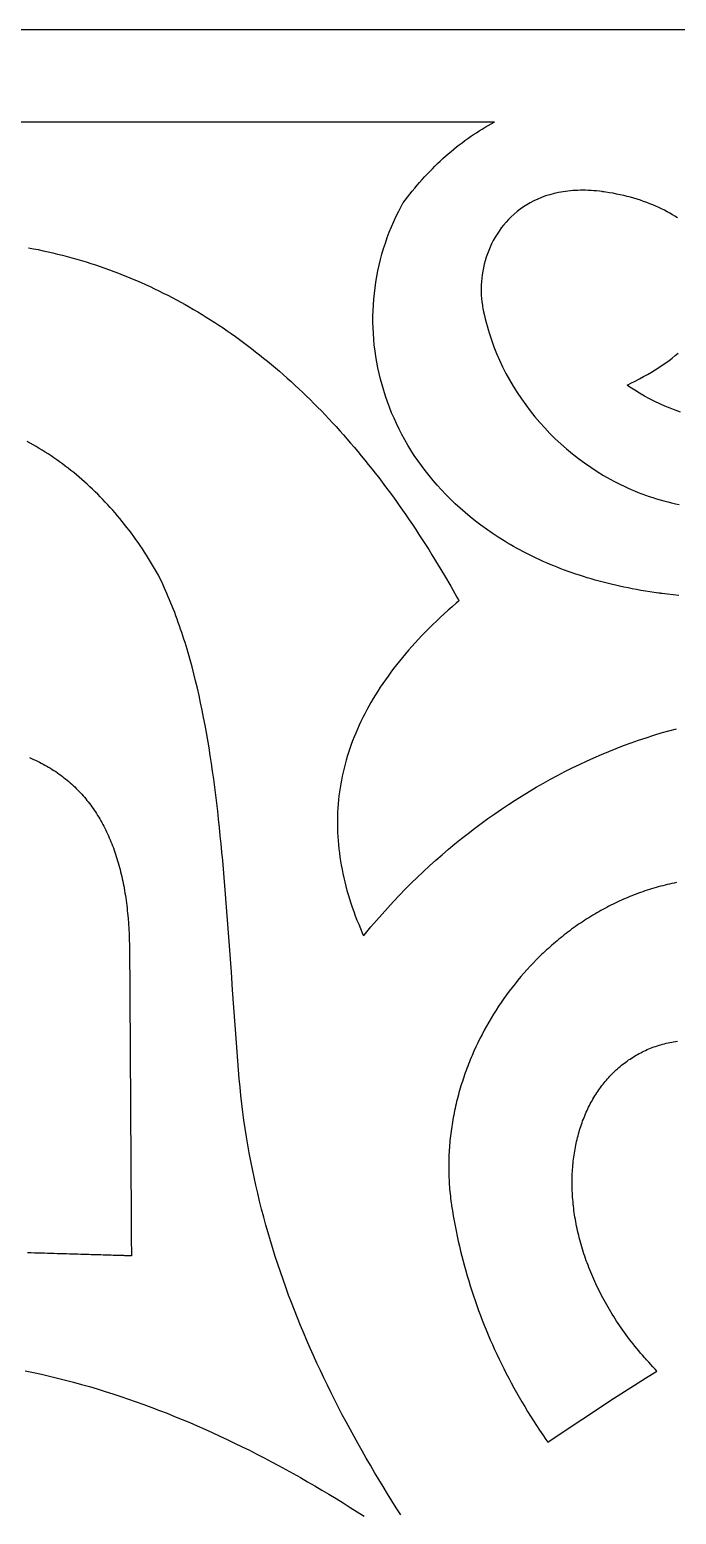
# Model space of a CAD drawing. Extents: x -275 to 275, y -935 to 935.
# Drawn here: x -98.8 to -63.8, y 739.7 to 820 of the extents above; entities that cross this region are included whole.
import ezdxf

# ---------------------------------------------------------------- set-up
doc = ezdxf.new("R2010")
doc.units = 0
doc.layers.add('LAYER_1', color=18, linetype='CONTINUOUS')
doc.layers.add('LAYER_2', color=4, linetype='CONTINUOUS')

msp = doc.modelspace()

# ---------------------------------------------------------------- linework, layer by layer
at = {"layer": 'LAYER_1'}
for points in [[(-73.615, 815), (-140.069, 815)], [(-63.651, 789.38), (-63.95, 789.413), (-64.25, 789.449), (-64.552, 789.487), (-64.628, 789.497), (-64.647, 789.5), (-64.652, 789.5), (-64.658, 789.501), (-64.674, 789.503), (-64.735, 789.511), (-64.978, 789.545), (-65.219, 789.581), (-65.458, 789.619), (-65.695, 789.658), (-65.93, 789.7), (-66.163, 789.743), (-66.395, 789.789), (-66.624, 789.836), (-66.851, 789.885), (-67.077, 789.936), (-67.3, 789.989), (-67.522, 790.043), (-67.741, 790.1), (-67.959, 790.158), (-68.174, 790.217), (-68.388, 790.279), (-68.6, 790.342), (-68.81, 790.407), (-69.017, 790.474), (-69.223, 790.542), (-69.427, 790.612), (-69.629, 790.684), (-69.829, 790.757), (-70.027, 790.832), (-70.224, 790.909), (-70.418, 790.987), (-70.61, 791.066), (-70.801, 791.147), (-70.989, 791.23), (-71.176, 791.314), (-71.36, 791.4), (-71.543, 791.487), (-71.724, 791.576), (-71.902, 791.666), (-72.079, 791.757), (-72.254, 791.85), (-72.427, 791.945), (-72.598, 792.04), (-72.767, 792.138), (-72.934, 792.236), (-73.1, 792.336), (-73.425, 792.539), (-73.742, 792.748), (-74.051, 792.962), (-74.353, 793.18), (-74.647, 793.404), (-74.933, 793.632), (-75.212, 793.865), (-75.483, 794.102), (-75.746, 794.343), (-76.002, 794.588), (-76.25, 794.838), (-76.491, 795.091), (-76.723, 795.348), (-76.949, 795.609), (-77.166, 795.873), (-77.376, 796.141), (-77.579, 796.412), (-77.774, 796.686), (-77.961, 796.963), (-78.141, 797.243), (-78.313, 797.525), (-78.477, 797.81), (-78.634, 798.098), (-78.784, 798.388), (-78.926, 798.681), (-79.06, 798.975), (-79.187, 799.271), (-79.306, 799.57), (-79.418, 799.87), (-79.522, 800.171), (-79.619, 800.474), (-79.709, 800.779), (-79.79, 801.084), (-79.865, 801.391), (-79.932, 801.699), (-79.991, 802.007), (-80.043, 802.316), (-80.088, 802.626), (-80.125, 802.936), (-80.154, 803.247), (-80.176, 803.558), (-80.191, 803.869), (-80.199, 804.179), (-80.199, 804.49), (-80.191, 804.8), (-80.176, 805.11), (-80.154, 805.419), (-80.124, 805.728), (-80.087, 806.036), (-80.043, 806.342), (-79.991, 806.648), (-79.932, 806.953), (-79.865, 807.256), (-79.792, 807.558), (-79.71, 807.858), (-79.622, 808.156), (-79.526, 808.453), (-79.423, 808.748), (-79.313, 809.04), (-79.195, 809.33), (-79.07, 809.618), (-78.937, 809.904), (-78.798, 810.187), (-78.651, 810.467), (-78.575, 810.606), (-78.555, 810.641), (-78.551, 810.649), (-78.549, 810.653), (-78.548, 810.654), (-78.544, 810.659), (-78.528, 810.681), (-78.464, 810.766), (-78.335, 810.934), (-78.205, 811.1), (-78.073, 811.263), (-77.941, 811.424), (-77.808, 811.582), (-77.673, 811.738), (-77.538, 811.891), (-77.401, 812.041), (-77.263, 812.19), (-77.125, 812.335), (-76.985, 812.478), (-76.844, 812.619), (-76.701, 812.757), (-76.558, 812.893), (-76.414, 813.026), (-76.269, 813.156), (-76.122, 813.284), (-75.975, 813.41), (-75.826, 813.533), (-75.677, 813.653), (-75.526, 813.771), (-75.375, 813.886), (-75.222, 813.999), (-75.068, 814.11), (-74.914, 814.217), (-74.758, 814.323), (-74.601, 814.425), (-74.443, 814.525), (-74.284, 814.623), (-74.125, 814.718), (-73.964, 814.81), (-73.802, 814.9), (-73.639, 814.988), (-73.615, 815)], [(-63.726, 809.813), (-63.86, 809.9), (-63.997, 809.985), (-64.138, 810.067), (-64.282, 810.148), (-64.429, 810.226), (-64.58, 810.302), (-64.734, 810.376), (-64.891, 810.447), (-65.052, 810.516), (-65.215, 810.583), (-65.381, 810.647), (-65.551, 810.709), (-65.724, 810.768), (-65.899, 810.824), (-66.078, 810.878), (-66.259, 810.93), (-66.443, 810.978), (-66.63, 811.024), (-66.82, 811.067), (-67.012, 811.108), (-67.207, 811.145), (-67.405, 811.179), (-67.605, 811.211), (-67.706, 811.225), (-67.731, 811.229), (-67.753, 811.232), (-67.792, 811.237), (-67.946, 811.256), (-68.098, 811.272), (-68.249, 811.285), (-68.397, 811.296), (-68.544, 811.303), (-68.688, 811.308), (-68.831, 811.31), (-68.971, 811.309), (-69.11, 811.306), (-69.247, 811.3), (-69.382, 811.291), (-69.515, 811.28), (-69.646, 811.266), (-69.902, 811.232), (-70.151, 811.188), (-70.392, 811.134), (-70.626, 811.072), (-70.853, 811.001), (-71.071, 810.921), (-71.283, 810.834), (-71.487, 810.738), (-71.684, 810.636), (-71.873, 810.526), (-72.055, 810.41), (-72.23, 810.286), (-72.397, 810.157), (-72.558, 810.022), (-72.711, 809.881), (-72.857, 809.735), (-72.997, 809.584), (-73.129, 809.429), (-73.254, 809.269), (-73.372, 809.105), (-73.483, 808.937), (-73.587, 808.766), (-73.685, 808.591), (-73.775, 808.414), (-73.859, 808.234), (-73.936, 808.052), (-74.006, 807.869), (-74.07, 807.683), (-74.127, 807.496), (-74.177, 807.309), (-74.221, 807.12), (-74.258, 806.932), (-74.289, 806.743), (-74.313, 806.554), (-74.331, 806.366), (-74.342, 806.179), (-74.347, 805.993), (-74.345, 805.809), (-74.337, 805.626), (-74.323, 805.445), (-74.303, 805.267), (-74.277, 805.092), (-74.275, 805.081), (-74.274, 805.075), (-74.272, 805.064), (-74.263, 805.016), (-74.245, 804.919), (-74.208, 804.728), (-74.167, 804.536), (-74.122, 804.346), (-74.075, 804.155), (-74.024, 803.966), (-73.971, 803.777), (-73.914, 803.589), (-73.791, 803.214), (-73.656, 802.843), (-73.51, 802.476), (-73.351, 802.112), (-73.181, 801.752), (-73, 801.397), (-72.808, 801.046), (-72.605, 800.701), (-72.392, 800.361), (-72.168, 800.026), (-71.934, 799.697), (-71.69, 799.374), (-71.437, 799.058), (-71.174, 798.749), (-70.901, 798.447), (-70.62, 798.152), (-70.33, 797.864), (-70.031, 797.585), (-69.723, 797.314), (-69.408, 797.052), (-69.084, 796.798), (-68.753, 796.554), (-68.414, 796.319), (-68.067, 796.093), (-67.714, 795.878), (-67.353, 795.673), (-67.17, 795.575), (-66.986, 795.479), (-66.8, 795.386), (-66.612, 795.296), (-66.423, 795.209), (-66.232, 795.124), (-66.04, 795.042), (-65.846, 794.964), (-65.651, 794.888), (-65.455, 794.815), (-65.256, 794.745), (-65.057, 794.679), (-64.856, 794.615), (-64.654, 794.555), (-64.451, 794.497), (-64.246, 794.443), (-64.04, 794.393), (-63.833, 794.345), (-63.624, 794.301)], [(-98.84, 808.202), (-98.575, 808.15), (-98.311, 808.097), (-98.047, 808.041), (-97.785, 807.982), (-97.524, 807.922), (-97.264, 807.858), (-97.005, 807.793), (-96.746, 807.725), (-96.489, 807.654), (-96.233, 807.582), (-95.977, 807.507), (-95.723, 807.429), (-95.47, 807.349), (-95.217, 807.267), (-94.966, 807.182), (-94.715, 807.095), (-94.466, 807.006), (-94.217, 806.914), (-93.97, 806.82), (-93.723, 806.723), (-93.477, 806.625), (-93.232, 806.523), (-92.989, 806.42), (-92.746, 806.314), (-92.504, 806.206), (-92.263, 806.095), (-92.023, 805.982), (-91.784, 805.867), (-91.546, 805.749), (-91.309, 805.629), (-91.073, 805.507), (-90.837, 805.382), (-90.603, 805.256), (-90.37, 805.126), (-90.138, 804.995), (-89.906, 804.861), (-89.676, 804.725), (-89.446, 804.586), (-89.217, 804.445), (-88.99, 804.302), (-88.763, 804.157), (-88.537, 804.009), (-88.312, 803.859), (-88.089, 803.706), (-87.866, 803.552), (-87.643, 803.395), (-87.422, 803.236), (-87.202, 803.074), (-86.983, 802.91), (-86.765, 802.744), (-86.547, 802.576), (-86.331, 802.405), (-86.115, 802.232), (-85.901, 802.057), (-85.687, 801.88), (-85.474, 801.7), (-85.262, 801.518), (-85.051, 801.334), (-84.841, 801.147), (-84.632, 800.958), (-84.424, 800.767), (-84.217, 800.574), (-84.01, 800.379), (-83.805, 800.181), (-83.601, 799.981), (-83.397, 799.779), (-83.194, 799.574), (-82.992, 799.367), (-82.792, 799.158), (-82.592, 798.947), (-82.393, 798.734), (-82.194, 798.518), (-81.997, 798.3), (-81.801, 798.08), (-81.605, 797.858), (-81.411, 797.633), (-81.217, 797.406), (-81.025, 797.178), (-80.833, 796.946), (-80.642, 796.713), (-80.452, 796.477), (-80.263, 796.24), (-80.074, 796), (-79.887, 795.758), (-79.701, 795.513), (-79.515, 795.267), (-79.33, 795.018), (-79.146, 794.767), (-78.964, 794.514), (-78.782, 794.259), (-78.6, 794.001), (-78.42, 793.741), (-78.241, 793.48), (-78.062, 793.216), (-77.885, 792.95), (-77.708, 792.681), (-77.532, 792.411), (-77.357, 792.138), (-77.183, 791.863), (-77.01, 791.586), (-76.666, 791.026), (-76.326, 790.457), (-75.989, 789.88), (-75.656, 789.294), (-75.573, 789.146), (-75.552, 789.109), (-75.547, 789.1), (-75.546, 789.096), (-75.548, 789.095), (-75.555, 789.089), (-75.583, 789.065), (-75.695, 788.968), (-75.916, 788.776), (-76.133, 788.582), (-76.347, 788.389), (-76.556, 788.195), (-76.762, 788), (-76.964, 787.805), (-77.162, 787.609), (-77.356, 787.413), (-77.546, 787.217), (-77.733, 787.02), (-77.915, 786.822), (-78.094, 786.624), (-78.268, 786.426), (-78.439, 786.227), (-78.606, 786.027), (-78.769, 785.827), (-78.929, 785.627), (-79.084, 785.426), (-79.235, 785.225), (-79.383, 785.023), (-79.527, 784.821), (-79.667, 784.618), (-79.803, 784.415), (-79.935, 784.211), (-80.063, 784.007), (-80.187, 783.803), (-80.308, 783.598), (-80.425, 783.392), (-80.537, 783.186), (-80.646, 782.979), (-80.751, 782.772), (-80.852, 782.565), (-80.95, 782.357), (-81.043, 782.149), (-81.133, 781.94), (-81.218, 781.73), (-81.3, 781.521), (-81.378, 781.31), (-81.452, 781.1), (-81.522, 780.888), (-81.588, 780.677), (-81.651, 780.464), (-81.709, 780.252), (-81.764, 780.039), (-81.815, 779.825), (-81.862, 779.611), (-81.905, 779.396), (-81.944, 779.181), (-81.979, 778.966), (-82.011, 778.75), (-82.038, 778.533), (-82.062, 778.316), (-82.082, 778.099), (-82.098, 777.881), (-82.11, 777.663), (-82.118, 777.444), (-82.122, 777.224), (-82.123, 777.005), (-82.12, 776.784), (-82.112, 776.564), (-82.101, 776.342), (-82.086, 776.121), (-82.067, 775.899), (-82.044, 775.676), (-82.018, 775.453), (-81.987, 775.229), (-81.953, 775.005), (-81.915, 774.781), (-81.872, 774.556), (-81.826, 774.33), (-81.777, 774.104), (-81.723, 773.878), (-81.665, 773.651), (-81.604, 773.423), (-81.538, 773.195), (-81.469, 772.967), (-81.396, 772.738), (-81.319, 772.509), (-81.238, 772.279), (-81.153, 772.049), (-81.065, 771.818), (-80.972, 771.587), (-80.876, 771.355), (-80.776, 771.123), (-80.724, 771.007), (-80.711, 770.978), (-80.708, 770.971), (-80.707, 770.969), (-80.705, 770.97), (-80.701, 770.976), (-80.682, 770.998), (-80.609, 771.088), (-80.313, 771.444), (-80.012, 771.795), (-79.707, 772.142), (-79.399, 772.485), (-79.086, 772.823), (-78.77, 773.156), (-78.45, 773.485), (-78.126, 773.809), (-77.798, 774.128), (-77.467, 774.442), (-77.132, 774.752), (-76.794, 775.056), (-76.453, 775.356), (-76.108, 775.65), (-75.76, 775.94), (-75.409, 776.225), (-75.055, 776.504), (-74.698, 776.778), (-74.338, 777.047), (-73.975, 777.311), (-73.609, 777.569), (-73.241, 777.822), (-72.87, 778.07), (-72.496, 778.312), (-72.12, 778.549), (-71.742, 778.78), (-71.361, 779.005), (-70.978, 779.225), (-70.592, 779.44), (-70.205, 779.648), (-69.815, 779.851), (-69.424, 780.048), (-69.03, 780.239), (-68.635, 780.424), (-68.238, 780.603), (-67.839, 780.776), (-67.438, 780.944), (-67.036, 781.105), (-66.633, 781.26), (-66.228, 781.408), (-65.822, 781.551), (-65.414, 781.687), (-65.005, 781.817), (-64.595, 781.941), (-64.184, 782.058), (-63.772, 782.169)], [(-63.559, 799.31), (-63.839, 799.406), (-64.119, 799.51), (-64.397, 799.624), (-64.674, 799.746), (-64.95, 799.877), (-65.224, 800.017), (-65.496, 800.165), (-65.766, 800.322), (-66.034, 800.487), (-66.3, 800.66), (-66.431, 800.75), (-66.448, 800.762), (-66.45, 800.763), (-66.447, 800.765), (-66.439, 800.768), (-66.424, 800.776), (-66.363, 800.805), (-66.243, 800.865), (-66.007, 800.984), (-65.778, 801.105), (-65.555, 801.226), (-65.339, 801.349), (-65.13, 801.472), (-64.926, 801.597), (-64.73, 801.722), (-64.539, 801.849), (-64.355, 801.976), (-64.177, 802.104), (-64.006, 802.232), (-63.84, 802.362), (-63.681, 802.492)], [(-78.699, 739.633), (-78.941, 740.013), (-79.18, 740.394), (-79.417, 740.776), (-79.652, 741.159), (-79.884, 741.543), (-80.114, 741.928), (-80.341, 742.315), (-80.566, 742.702), (-80.788, 743.091), (-81.008, 743.481), (-81.224, 743.872), (-81.438, 744.264), (-81.649, 744.657), (-81.858, 745.051), (-82.063, 745.447), (-82.265, 745.844), (-82.465, 746.241), (-82.661, 746.641), (-82.854, 747.041), (-83.044, 747.443), (-83.231, 747.845), (-83.415, 748.249), (-83.595, 748.655), (-83.772, 749.061), (-83.946, 749.469), (-84.116, 749.878), (-84.283, 750.288), (-84.446, 750.7), (-84.605, 751.113), (-84.761, 751.527), (-84.914, 751.943), (-85.062, 752.359), (-85.207, 752.778), (-85.348, 753.197), (-85.485, 753.618), (-85.618, 754.04), (-85.748, 754.463), (-85.873, 754.888), (-85.994, 755.314), (-86.111, 755.742), (-86.224, 756.171), (-86.333, 756.601), (-86.438, 757.033), (-86.538, 757.466), (-86.634, 757.901), (-86.726, 758.337), (-86.813, 758.774), (-86.896, 759.213), (-86.974, 759.653), (-87.047, 760.095), (-87.116, 760.538), (-87.181, 760.983), (-87.24, 761.429), (-87.295, 761.877), (-87.345, 762.326), (-87.391, 762.776), (-87.431, 763.228), (-87.51, 764.199), (-87.585, 765.166), (-87.657, 766.131), (-87.727, 767.091), (-87.795, 768.048), (-87.862, 768.999), (-87.895, 769.473), (-87.929, 769.946), (-87.963, 770.417), (-87.997, 770.886), (-88.031, 771.354), (-88.066, 771.821), (-88.101, 772.285), (-88.137, 772.748), (-88.174, 773.21), (-88.211, 773.669), (-88.25, 774.126), (-88.289, 774.582), (-88.33, 775.035), (-88.372, 775.486), (-88.415, 775.936), (-88.46, 776.383), (-88.506, 776.827), (-88.554, 777.27), (-88.603, 777.709), (-88.654, 778.147), (-88.707, 778.582), (-88.762, 779.014), (-88.819, 779.444), (-88.879, 779.871), (-88.94, 780.295), (-89.004, 780.716), (-89.071, 781.135), (-89.14, 781.55), (-89.211, 781.963), (-89.286, 782.372), (-89.363, 782.778), (-89.443, 783.181), (-89.526, 783.581), (-89.613, 783.978), (-89.702, 784.371), (-89.795, 784.76), (-89.891, 785.146), (-89.991, 785.529), (-90.094, 785.908), (-90.147, 786.096), (-90.201, 786.283), (-90.256, 786.47), (-90.312, 786.655), (-90.369, 786.839), (-90.427, 787.023), (-90.486, 787.205), (-90.546, 787.386), (-90.607, 787.567), (-90.669, 787.746), (-90.732, 787.925), (-90.796, 788.102), (-90.861, 788.279), (-90.927, 788.454), (-90.994, 788.628), (-91.063, 788.802), (-91.132, 788.974), (-91.203, 789.145), (-91.275, 789.316), (-91.348, 789.485), (-91.422, 789.653), (-91.497, 789.82), (-91.574, 789.986), (-91.651, 790.15), (-91.73, 790.314), (-91.81, 790.477), (-91.914, 790.661), (-92.019, 790.844), (-92.125, 791.026), (-92.233, 791.206), (-92.342, 791.384), (-92.453, 791.56), (-92.566, 791.735), (-92.679, 791.908), (-92.795, 792.079), (-92.911, 792.249), (-93.029, 792.416), (-93.148, 792.583), (-93.269, 792.747), (-93.391, 792.91), (-93.515, 793.07), (-93.64, 793.23), (-93.766, 793.387), (-93.893, 793.542), (-94.022, 793.696), (-94.152, 793.848), (-94.283, 793.998), (-94.415, 794.147), (-94.549, 794.293), (-94.684, 794.438), (-94.82, 794.581), (-94.958, 794.722), (-95.096, 794.861), (-95.236, 794.999), (-95.377, 795.134), (-95.519, 795.268), (-95.663, 795.4), (-95.807, 795.53), (-95.953, 795.657), (-96.099, 795.784), (-96.247, 795.908), (-96.396, 796.03), (-96.546, 796.15), (-96.696, 796.269), (-96.848, 796.385), (-97.001, 796.5), (-97.155, 796.612), (-97.31, 796.723), (-97.466, 796.831), (-97.623, 796.938), (-97.781, 797.043), (-97.94, 797.145), (-98.1, 797.246), (-98.261, 797.345), (-98.423, 797.441), (-98.585, 797.536), (-98.749, 797.629), (-98.913, 797.719)], [(-98.784, 780.608), (-98.675, 780.561), (-98.568, 780.513), (-98.462, 780.464), (-98.356, 780.414), (-98.252, 780.362), (-98.15, 780.31), (-98.048, 780.256), (-97.948, 780.201), (-97.849, 780.145), (-97.751, 780.088), (-97.654, 780.03), (-97.558, 779.97), (-97.464, 779.91), (-97.37, 779.848), (-97.278, 779.785), (-97.187, 779.721), (-97.098, 779.656), (-97.009, 779.59), (-96.922, 779.522), (-96.835, 779.454), (-96.75, 779.384), (-96.666, 779.314), (-96.583, 779.242), (-96.501, 779.169), (-96.421, 779.095), (-96.341, 779.02), (-96.263, 778.943), (-96.186, 778.866), (-96.11, 778.787), (-96.035, 778.708), (-95.961, 778.627), (-95.888, 778.546), (-95.816, 778.463), (-95.746, 778.379), (-95.676, 778.294), (-95.608, 778.208), (-95.541, 778.121), (-95.475, 778.033), (-95.41, 777.944), (-95.346, 777.853), (-95.283, 777.762), (-95.221, 777.67), (-95.16, 777.576), (-95.101, 777.482), (-95.042, 777.386), (-94.985, 777.29), (-94.928, 777.192), (-94.873, 777.094), (-94.819, 776.994), (-94.765, 776.893), (-94.713, 776.792), (-94.662, 776.689), (-94.612, 776.585), (-94.563, 776.48), (-94.515, 776.375), (-94.468, 776.268), (-94.422, 776.16), (-94.377, 776.051), (-94.333, 775.942), (-94.29, 775.831), (-94.248, 775.719), (-94.208, 775.606), (-94.168, 775.493), (-94.129, 775.378), (-94.091, 775.262), (-94.054, 775.146), (-94.019, 775.028), (-93.984, 774.909), (-93.95, 774.79), (-93.917, 774.669), (-93.886, 774.548), (-93.855, 774.425), (-93.825, 774.302), (-93.796, 774.177), (-93.768, 774.052), (-93.741, 773.926), (-93.715, 773.798), (-93.69, 773.67), (-93.666, 773.541), (-93.643, 773.411), (-93.621, 773.28), (-93.6, 773.148), (-93.58, 773.015), (-93.561, 772.882), (-93.543, 772.747), (-93.525, 772.611), (-93.509, 772.475), (-93.493, 772.337), (-93.479, 772.199), (-93.452, 771.92), (-93.43, 771.637), (-93.411, 771.35), (-93.396, 771.06), (-93.384, 770.767), (-93.376, 770.47), (-93.371, 770.169), (-93.371, 770.169), (-93.371, 770.166), (-93.371, 770.163), (-93.371, 770.157), (-93.371, 770.151), (-93.371, 770.143), (-93.371, 770.133), (-93.371, 770.122), (-93.371, 770.11), (-93.371, 770.096), (-93.371, 770.08), (-93.371, 770.064), (-93.371, 770.046), (-93.371, 770.026), (-93.37, 770.006), (-93.37, 769.984), (-93.37, 769.96), (-93.37, 769.936), (-93.37, 769.883), (-93.369, 769.824), (-93.369, 769.761), (-93.369, 769.693), (-93.368, 769.62), (-93.368, 769.542), (-93.367, 769.459), (-93.367, 769.372), (-93.366, 769.281), (-93.366, 769.185), (-93.365, 769.085), (-93.364, 768.981), (-93.364, 768.873), (-93.363, 768.761), (-93.362, 768.644), (-93.362, 768.525), (-93.361, 768.401), (-93.36, 768.274), (-93.359, 768.143), (-93.358, 768.009), (-93.358, 767.872), (-93.357, 767.731), (-93.356, 767.587), (-93.355, 767.441), (-93.354, 767.291), (-93.353, 767.139), (-93.352, 766.983), (-93.351, 766.825), (-93.35, 766.665), (-93.349, 766.502), (-93.348, 766.337), (-93.347, 766.169), (-93.346, 766), (-93.345, 765.828), (-93.344, 765.654), (-93.343, 765.478), (-93.342, 765.301), (-93.341, 765.122), (-93.34, 764.941), (-93.339, 764.759), (-93.338, 764.575), (-93.336, 764.204), (-93.333, 763.828), (-93.331, 763.448), (-93.329, 763.066), (-93.326, 762.681), (-93.322, 761.907), (-93.317, 761.134), (-93.315, 760.749), (-93.313, 760.366), (-93.31, 759.987), (-93.308, 759.611), (-93.306, 759.24), (-93.305, 759.056), (-93.304, 758.874), (-93.303, 758.693), (-93.301, 758.514), (-93.3, 758.336), (-93.299, 758.161), (-93.298, 757.987), (-93.297, 757.815), (-93.296, 757.645), (-93.295, 757.478), (-93.294, 757.313), (-93.293, 757.15), (-93.292, 756.989), (-93.291, 756.831), (-93.29, 756.676), (-93.29, 756.524), (-93.289, 756.374), (-93.288, 756.227), (-93.287, 756.083), (-93.286, 755.943), (-93.285, 755.806), (-93.284, 755.671), (-93.284, 755.541), (-93.283, 755.414), (-93.282, 755.29), (-93.281, 755.17), (-93.281, 755.054), (-93.28, 754.942), (-93.279, 754.834), (-93.279, 754.729), (-93.278, 754.629), (-93.278, 754.534), (-93.277, 754.442), (-93.277, 754.355), (-93.276, 754.273), (-93.276, 754.195), (-93.275, 754.122), (-93.275, 754.054), (-93.274, 753.99), (-93.274, 753.932), (-93.274, 753.879), (-93.274, 753.854), (-93.273, 753.831), (-93.273, 753.809), (-93.273, 753.788), (-93.273, 753.769), (-93.273, 753.751), (-93.273, 753.734), (-93.273, 753.719), (-93.273, 753.705), (-93.273, 753.693), (-93.272, 753.682), (-93.272, 753.672), (-93.272, 753.664), (-93.272, 753.657), (-93.272, 753.652), (-93.272, 753.648), (-93.272, 753.646), (-93.272, 753.645), (-93.273, 753.645), (-93.275, 753.645), (-93.279, 753.646), (-93.284, 753.646), (-93.291, 753.646), (-93.299, 753.646), (-93.309, 753.646), (-93.32, 753.647), (-93.332, 753.647), (-93.346, 753.647), (-93.362, 753.648), (-93.378, 753.648), (-93.396, 753.649), (-93.416, 753.65), (-93.436, 753.65), (-93.459, 753.651), (-93.482, 753.651), (-93.507, 753.652), (-93.56, 753.654), (-93.619, 753.655), (-93.682, 753.657), (-93.751, 753.659), (-93.824, 753.661), (-93.902, 753.664), (-93.985, 753.666), (-94.073, 753.669), (-94.164, 753.671), (-94.26, 753.674), (-94.361, 753.677), (-94.465, 753.68), (-94.574, 753.683), (-94.687, 753.687), (-94.803, 753.69), (-94.924, 753.694), (-95.048, 753.697), (-95.176, 753.701), (-95.307, 753.705), (-95.441, 753.709), (-95.579, 753.713), (-95.72, 753.717), (-95.865, 753.721), (-96.012, 753.726), (-96.162, 753.73), (-96.315, 753.734), (-96.471, 753.739), (-96.63, 753.744), (-96.791, 753.748), (-96.955, 753.753), (-97.12, 753.758), (-97.289, 753.763), (-97.459, 753.768), (-97.632, 753.773), (-97.806, 753.778), (-97.982, 753.783), (-98.161, 753.788), (-98.34, 753.794), (-98.522, 753.799), (-98.705, 753.804), (-98.889, 753.81)], [(-63.777, 773.846), (-63.901, 773.82), (-64.025, 773.794), (-64.148, 773.767), (-64.271, 773.738), (-64.393, 773.708), (-64.515, 773.678), (-64.637, 773.646), (-64.758, 773.613), (-64.879, 773.579), (-64.999, 773.543), (-65.12, 773.507), (-65.239, 773.47), (-65.359, 773.431), (-65.477, 773.392), (-65.596, 773.351), (-65.714, 773.31), (-65.832, 773.267), (-65.949, 773.223), (-66.065, 773.179), (-66.182, 773.133), (-66.298, 773.086), (-66.413, 773.038), (-66.528, 772.989), (-66.643, 772.94), (-66.757, 772.889), (-66.87, 772.837), (-66.983, 772.784), (-67.096, 772.731), (-67.208, 772.676), (-67.32, 772.62), (-67.431, 772.564), (-67.542, 772.506), (-67.652, 772.448), (-67.762, 772.388), (-67.871, 772.328), (-67.98, 772.267), (-68.088, 772.204), (-68.196, 772.141), (-68.303, 772.077), (-68.409, 772.012), (-68.516, 771.947), (-68.621, 771.88), (-68.726, 771.812), (-68.831, 771.744), (-68.935, 771.675), (-69.038, 771.605), (-69.141, 771.534), (-69.243, 771.462), (-69.345, 771.389), (-69.446, 771.316), (-69.546, 771.241), (-69.646, 771.166), (-69.746, 771.09), (-69.844, 771.013), (-69.943, 770.936), (-70.04, 770.857), (-70.137, 770.778), (-70.234, 770.698), (-70.329, 770.618), (-70.424, 770.536), (-70.519, 770.454), (-70.613, 770.371), (-70.706, 770.287), (-70.799, 770.203), (-70.891, 770.118), (-70.982, 770.032), (-71.073, 769.945), (-71.163, 769.858), (-71.252, 769.77), (-71.341, 769.681), (-71.516, 769.502), (-71.689, 769.319), (-71.859, 769.134), (-72.026, 768.947), (-72.191, 768.757), (-72.352, 768.564), (-72.511, 768.369), (-72.667, 768.171), (-72.82, 767.971), (-72.969, 767.769), (-73.116, 767.565), (-73.26, 767.358), (-73.401, 767.149), (-73.538, 766.938), (-73.673, 766.725), (-73.804, 766.51), (-73.932, 766.293), (-74.056, 766.074), (-74.178, 765.854), (-74.296, 765.631), (-74.41, 765.407), (-74.521, 765.181), (-74.629, 764.954), (-74.733, 764.724), (-74.834, 764.494), (-74.883, 764.378), (-74.931, 764.262), (-74.978, 764.145), (-75.025, 764.028), (-75.07, 763.911), (-75.115, 763.793), (-75.158, 763.675), (-75.201, 763.557), (-75.243, 763.438), (-75.283, 763.319), (-75.323, 763.2), (-75.362, 763.081), (-75.4, 762.961), (-75.437, 762.841), (-75.473, 762.72), (-75.509, 762.6), (-75.543, 762.479), (-75.576, 762.358), (-75.608, 762.236), (-75.639, 762.115), (-75.67, 761.993), (-75.699, 761.87), (-75.727, 761.748), (-75.754, 761.625), (-75.781, 761.503), (-75.806, 761.38), (-75.83, 761.256), (-75.854, 761.133), (-75.876, 761.009), (-75.897, 760.886), (-75.917, 760.762), (-75.937, 760.638), (-75.955, 760.513), (-75.972, 760.389), (-75.988, 760.264), (-76.003, 760.139), (-76.017, 760.015), (-76.03, 759.89), (-76.042, 759.764), (-76.052, 759.639), (-76.062, 759.514), (-76.071, 759.388), (-76.078, 759.263), (-76.085, 759.137), (-76.09, 759.011), (-76.095, 758.886), (-76.098, 758.76), (-76.1, 758.634), (-76.101, 758.508), (-76.101, 758.382), (-76.1, 758.256), (-76.097, 758.13), (-76.094, 758.003), (-76.089, 757.877), (-76.083, 757.751), (-76.077, 757.625), (-76.069, 757.499), (-76.059, 757.372), (-76.049, 757.246), (-76.038, 757.12), (-76.025, 756.994), (-76.011, 756.868), (-75.996, 756.741), (-75.98, 756.615), (-75.963, 756.489), (-75.954, 756.426), (-75.951, 756.41), (-75.949, 756.393), (-75.943, 756.359), (-75.899, 756.084), (-75.853, 755.811), (-75.804, 755.537), (-75.752, 755.264), (-75.698, 754.992), (-75.641, 754.72), (-75.582, 754.448), (-75.52, 754.177), (-75.456, 753.906), (-75.389, 753.636), (-75.32, 753.366), (-75.248, 753.096), (-75.173, 752.827), (-75.096, 752.559), (-75.016, 752.291), (-74.934, 752.023), (-74.849, 751.756), (-74.761, 751.489), (-74.67, 751.223), (-74.577, 750.957), (-74.482, 750.692), (-74.383, 750.427), (-74.282, 750.163), (-74.178, 749.899), (-74.071, 749.635), (-73.962, 749.372), (-73.85, 749.11), (-73.735, 748.848), (-73.617, 748.586), (-73.497, 748.325), (-73.373, 748.064), (-73.247, 747.804), (-73.118, 747.545), (-72.987, 747.286), (-72.852, 747.027), (-72.715, 746.769), (-72.574, 746.511), (-72.431, 746.254), (-72.285, 745.997), (-72.136, 745.741), (-71.984, 745.485), (-71.829, 745.23), (-71.671, 744.976), (-71.511, 744.721), (-71.347, 744.468), (-71.18, 744.215), (-71.011, 743.962), (-70.838, 743.71), (-70.74, 743.569), (-70.604, 743.661), (-68.901, 744.798), (-67.185, 745.918), (-65.456, 747.021), (-64.833, 747.41), (-64.926, 747.507), (-65.044, 747.632), (-65.161, 747.759), (-65.278, 747.887), (-65.395, 748.017), (-65.453, 748.083), (-65.467, 748.099), (-65.481, 748.114), (-65.507, 748.144), (-65.613, 748.266), (-65.716, 748.387), (-65.819, 748.509), (-65.92, 748.631), (-66.019, 748.754), (-66.116, 748.877), (-66.213, 749), (-66.307, 749.123), (-66.4, 749.247), (-66.492, 749.37), (-66.582, 749.494), (-66.671, 749.618), (-66.758, 749.743), (-66.844, 749.867), (-66.928, 749.992), (-67.011, 750.117), (-67.092, 750.242), (-67.171, 750.367), (-67.25, 750.492), (-67.326, 750.617), (-67.402, 750.743), (-67.476, 750.868), (-67.548, 750.994), (-67.619, 751.12), (-67.689, 751.246), (-67.757, 751.371), (-67.823, 751.497), (-67.889, 751.623), (-67.952, 751.749), (-68.015, 751.875), (-68.076, 752.001), (-68.135, 752.127), (-68.193, 752.253), (-68.25, 752.379), (-68.305, 752.505), (-68.359, 752.631), (-68.412, 752.757), (-68.463, 752.883), (-68.513, 753.009), (-68.561, 753.134), (-68.608, 753.26), (-68.654, 753.385), (-68.698, 753.511), (-68.741, 753.636), (-68.782, 753.761), (-68.823, 753.886), (-68.862, 754.011), (-68.899, 754.135), (-68.935, 754.26), (-68.97, 754.384), (-69.003, 754.508), (-69.036, 754.632), (-69.066, 754.756), (-69.096, 754.88), (-69.124, 755.003), (-69.151, 755.126), (-69.177, 755.249), (-69.201, 755.371), (-69.224, 755.493), (-69.246, 755.615), (-69.266, 755.737), (-69.285, 755.858), (-69.303, 755.979), (-69.32, 756.1), (-69.335, 756.221), (-69.349, 756.341), (-69.362, 756.46), (-69.373, 756.58), (-69.383, 756.699), (-69.392, 756.817), (-69.4, 756.936), (-69.407, 757.053), (-69.412, 757.171), (-69.416, 757.288), (-69.419, 757.404), (-69.42, 757.52), (-69.421, 757.636), (-69.42, 757.751), (-69.418, 757.866), (-69.414, 757.98), (-69.41, 758.094), (-69.404, 758.207), (-69.397, 758.32), (-69.389, 758.432), (-69.38, 758.544), (-69.37, 758.655), (-69.358, 758.766), (-69.345, 758.876), (-69.331, 758.985), (-69.316, 759.094), (-69.3, 759.203), (-69.282, 759.31), (-69.264, 759.418), (-69.244, 759.524), (-69.223, 759.63), (-69.201, 759.735), (-69.178, 759.84), (-69.154, 759.944), (-69.128, 760.047), (-69.102, 760.149), (-69.074, 760.251), (-69.045, 760.352), (-69.015, 760.453), (-68.984, 760.553), (-68.952, 760.652), (-68.919, 760.75), (-68.885, 760.848), (-68.85, 760.944), (-68.813, 761.04), (-68.776, 761.136), (-68.737, 761.23), (-68.697, 761.324), (-68.657, 761.416), (-68.615, 761.508), (-68.572, 761.6), (-68.528, 761.69), (-68.483, 761.779), (-68.437, 761.868), (-68.39, 761.956), (-68.342, 762.043), (-68.293, 762.129), (-68.243, 762.214), (-68.192, 762.298), (-68.14, 762.381), (-68.086, 762.463), (-68.032, 762.545), (-67.977, 762.625), (-67.921, 762.705), (-67.864, 762.783), (-67.806, 762.861), (-67.746, 762.937), (-67.686, 763.013), (-67.625, 763.087), (-67.563, 763.161), (-67.5, 763.233), (-67.436, 763.305), (-67.371, 763.375), (-67.305, 763.445), (-67.238, 763.513), (-67.17, 763.58), (-67.101, 763.646), (-67.031, 763.711), (-66.961, 763.775), (-66.889, 763.838), (-66.817, 763.899), (-66.743, 763.96), (-66.669, 764.019), (-66.593, 764.077), (-66.517, 764.134), (-66.44, 764.19), (-66.362, 764.245), (-66.283, 764.298), (-66.203, 764.35), (-66.122, 764.402), (-66.041, 764.451), (-65.958, 764.5), (-65.875, 764.547), (-65.791, 764.593), (-65.706, 764.638), (-65.62, 764.681), (-65.533, 764.724), (-65.445, 764.765), (-65.357, 764.804), (-65.267, 764.842), (-65.177, 764.879), (-65.086, 764.915), (-64.994, 764.949), (-64.901, 764.982), (-64.808, 765.014), (-64.713, 765.044), (-64.618, 765.073), (-64.522, 765.1), (-64.425, 765.126), (-64.328, 765.15), (-64.229, 765.173), (-64.13, 765.195), (-64.03, 765.215), (-63.93, 765.234), (-63.828, 765.251), (-63.726, 765.267)], [(-99.013, 747.43), (-98.574, 747.337), (-98.137, 747.24), (-97.701, 747.139), (-97.267, 747.033), (-96.835, 746.923), (-96.404, 746.809), (-95.974, 746.69), (-95.546, 746.568), (-95.119, 746.441), (-94.694, 746.31), (-94.27, 746.176), (-93.848, 746.037), (-93.427, 745.895), (-93.008, 745.748), (-92.59, 745.598), (-92.174, 745.444), (-91.759, 745.286), (-91.345, 745.125), (-90.933, 744.96), (-90.522, 744.792), (-90.112, 744.619), (-89.704, 744.444), (-89.297, 744.265), (-88.892, 744.083), (-88.488, 743.897), (-88.085, 743.708), (-87.684, 743.516), (-87.284, 743.32), (-86.885, 743.122), (-86.487, 742.92), (-86.091, 742.715), (-85.696, 742.507), (-85.303, 742.297), (-84.91, 742.083), (-84.519, 741.866), (-84.129, 741.647), (-83.74, 741.425), (-83.353, 741.2), (-82.967, 740.973), (-82.582, 740.742), (-82.198, 740.51), (-81.815, 740.274), (-81.434, 740.036), (-81.054, 739.796), (-80.674, 739.553)]]:
    msp.add_lwpolyline(points, dxfattribs=at)
at = {"layer": 'LAYER_2'}
msp.add_lwpolyline([(160, -820), (160, 820), (-160, 820), (-160, -820)], close=True, dxfattribs=at)

doc.saveas('drawing.dxf')
